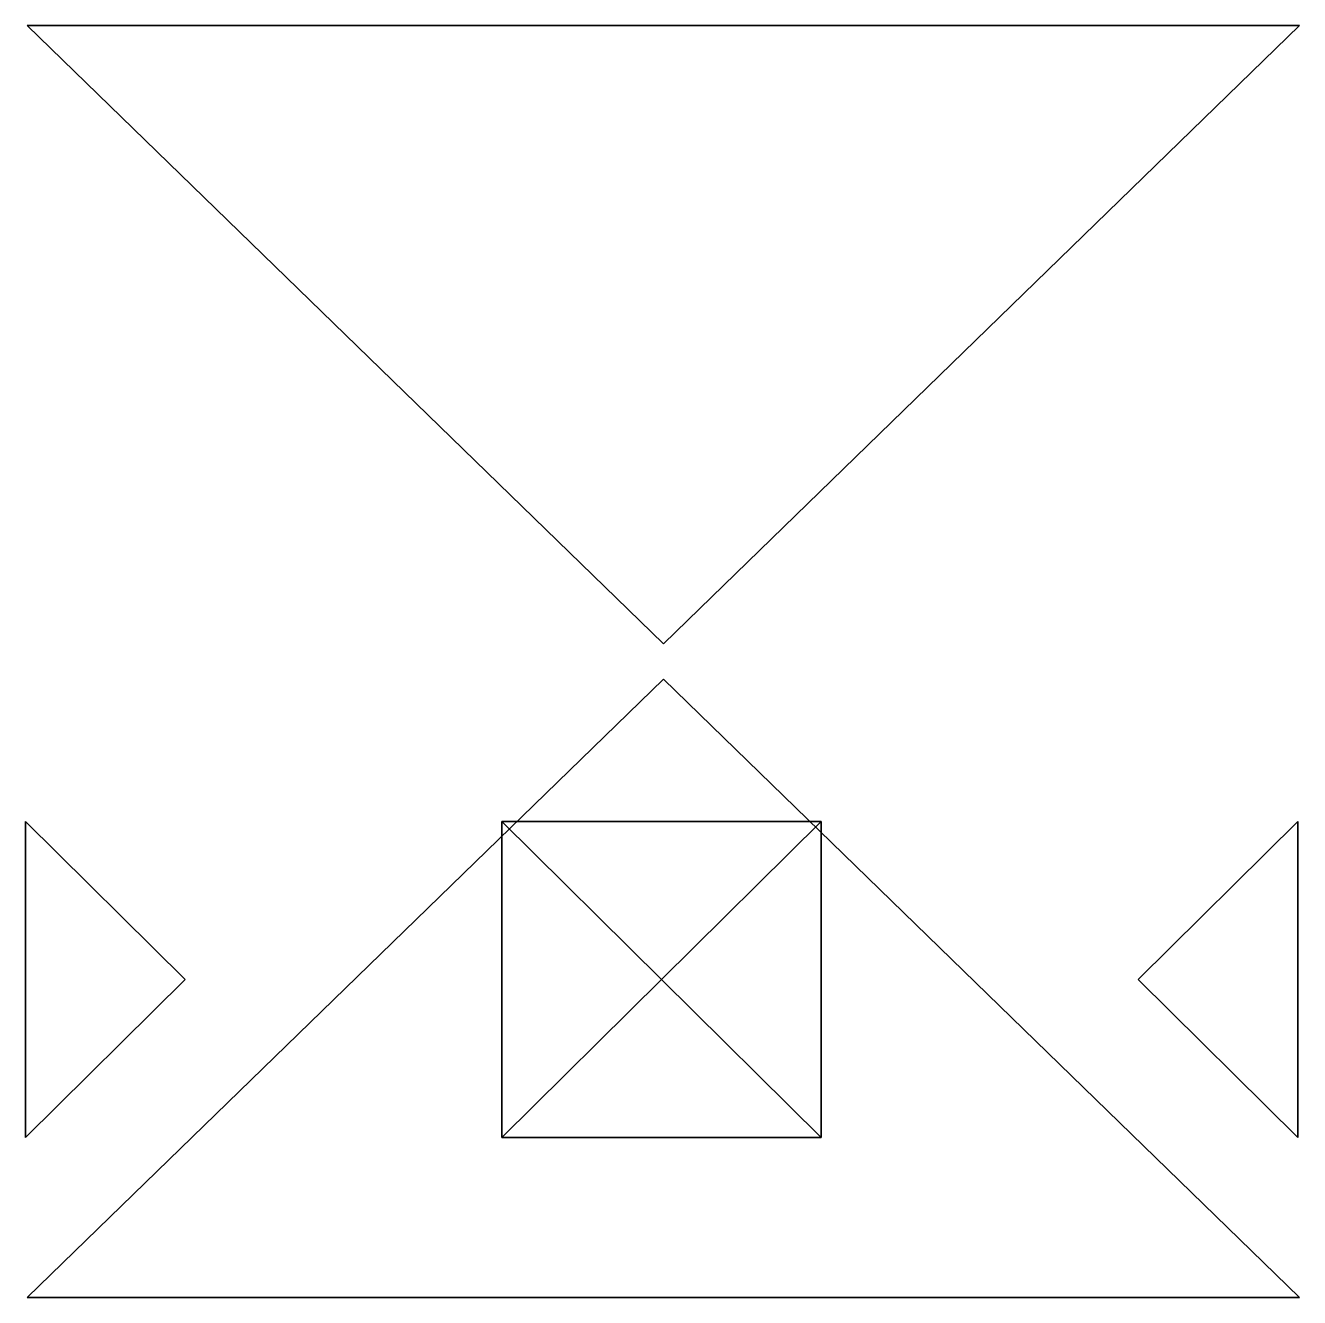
# Model space of a CAD drawing. Header units: metres. Extents: x -0.251 to 0.25, y -0.25 to 0.25.
import ezdxf

# ---------------------------------------------------------------- set-up
doc = ezdxf.new("R2010")
doc.units = ezdxf.units.M

msp = doc.modelspace()

# ---------------------------------------------------------------- linework, layer by layer
at = {"layer": 'switch.body.bottom'}
for points in [[(-0.25, -0.25, -0.25), (0, -0.006964), (0.25, -0.25, -0.25)], [(-0.25, -0.25, 0.25), (0, -0.006964), (-0.25, -0.25, -0.25)], [(0.25, -0.25, 0.25), (0, -0.006964), (-0.25, -0.25, 0.25)], [(0.25, -0.25, -0.25), (0, -0.006964), (0.25, -0.25, 0.25)], [(0.25, -0.25, -0.25), (0.25, -0.25, 0.25), (-0.25, -0.25, 0.25)], [(-0.25, -0.25, 0.25), (-0.25, -0.25, -0.25), (0.25, -0.25, -0.25)]]:
    msp.add_3dface(points, dxfattribs=at)
at = {"layer": 'switch.body.top'}
for points in [[(0.25, 0.25, -0.25), (0, 0.006964), (-0.25, 0.25, -0.25)], [(-0.25, 0.25, 0.25), (0, 0.006964), (0.25, 0.25, 0.25)], [(-0.25, 0.25, -0.25), (0, 0.006964), (-0.25, 0.25, 0.25)], [(-0.25, 0.25, -0.25), (-0.25, 0.25, 0.25), (0.25, 0.25, 0.25)], [(0.25, 0.25, 0.25), (0.25, 0.25, -0.25), (-0.25, 0.25, -0.25)], [(0.25, 0.25, 0.25), (0, 0.006964), (0.25, 0.25, -0.25)]]:
    msp.add_3dface(points, dxfattribs=at)
at = {"layer": 'switch.indy.bottom'}
for points in [[(-0.250694, -0.187116, 0.062763), (-0.187931, -0.125), (-0.250694, -0.062884, 0.062763)], [(-0.250694, -0.062884, -0.062763), (-0.187931, -0.125), (-0.250694, -0.187116, -0.062763)], [(-0.250694, -0.062884, 0.062763), (-0.187931, -0.125), (-0.250694, -0.062884, -0.062763)], [(-0.250694, -0.062884, 0.062763), (-0.250694, -0.062884, -0.062763), (-0.250694, -0.187116, -0.062763)], [(-0.250694, -0.187116, -0.062763), (-0.250694, -0.187116, 0.062763), (-0.250694, -0.062884, 0.062763)], [(-0.063458, -0.187116, -0.25), (-0.000694, -0.125, -0.187237), (-0.063458, -0.062884, -0.25)], [(-0.063458, -0.062884, -0.25), (-0.000694, -0.125, -0.187237), (0.062069, -0.062884, -0.25)], [(-0.063458, -0.062884, -0.25), (0.062069, -0.062884, -0.25), (0.062069, -0.187116, -0.25)], [(0.062069, -0.187116, -0.25), (-0.063458, -0.187116, -0.25), (-0.063458, -0.062884, -0.25)], [(-0.063458, -0.062884, 0.25), (-0.000694, -0.125, 0.187237), (-0.063458, -0.187116, 0.25)], [(0.062069, -0.062884, 0.25), (-0.000694, -0.125, 0.187237), (-0.063458, -0.062884, 0.25)], [(0.062069, -0.062884, 0.25), (-0.063458, -0.062884, 0.25), (-0.063458, -0.187116, 0.25)], [(-0.063458, -0.187116, 0.25), (0.062069, -0.187116, 0.25), (0.062069, -0.062884, 0.25)], [(0.062069, -0.062884, -0.25), (-0.000694, -0.125, -0.187237), (0.062069, -0.187116, -0.25)], [(0.062069, -0.187116, 0.25), (-0.000694, -0.125, 0.187237), (0.062069, -0.062884, 0.25)], [(0.249306, -0.187116, -0.062763), (0.186542, -0.125), (0.249306, -0.062884, -0.062763)], [(0.249306, -0.062884, 0.062763), (0.186542, -0.125), (0.249306, -0.187116, 0.062763)], [(0.249306, -0.062884, -0.062763), (0.186542, -0.125), (0.249306, -0.062884, 0.062763)], [(0.249306, -0.062884, -0.062763), (0.249306, -0.062884, 0.062763), (0.249306, -0.187116, 0.062763)], [(0.249306, -0.187116, 0.062763), (0.249306, -0.187116, -0.062763), (0.249306, -0.062884, -0.062763)], [(-0.250694, -0.187116, -0.062763), (-0.187931, -0.125), (-0.250694, -0.187116, 0.062763)], [(0.062069, -0.187116, -0.25), (-0.000694, -0.125, -0.187237), (-0.063458, -0.187116, -0.25)], [(-0.063458, -0.187116, 0.25), (-0.000694, -0.125, 0.187237), (0.062069, -0.187116, 0.25)], [(0.249306, -0.187116, 0.062763), (0.186542, -0.125), (0.249306, -0.187116, -0.062763)]]:
    msp.add_3dface(points, dxfattribs=at)

doc.saveas('drawing.dxf')
